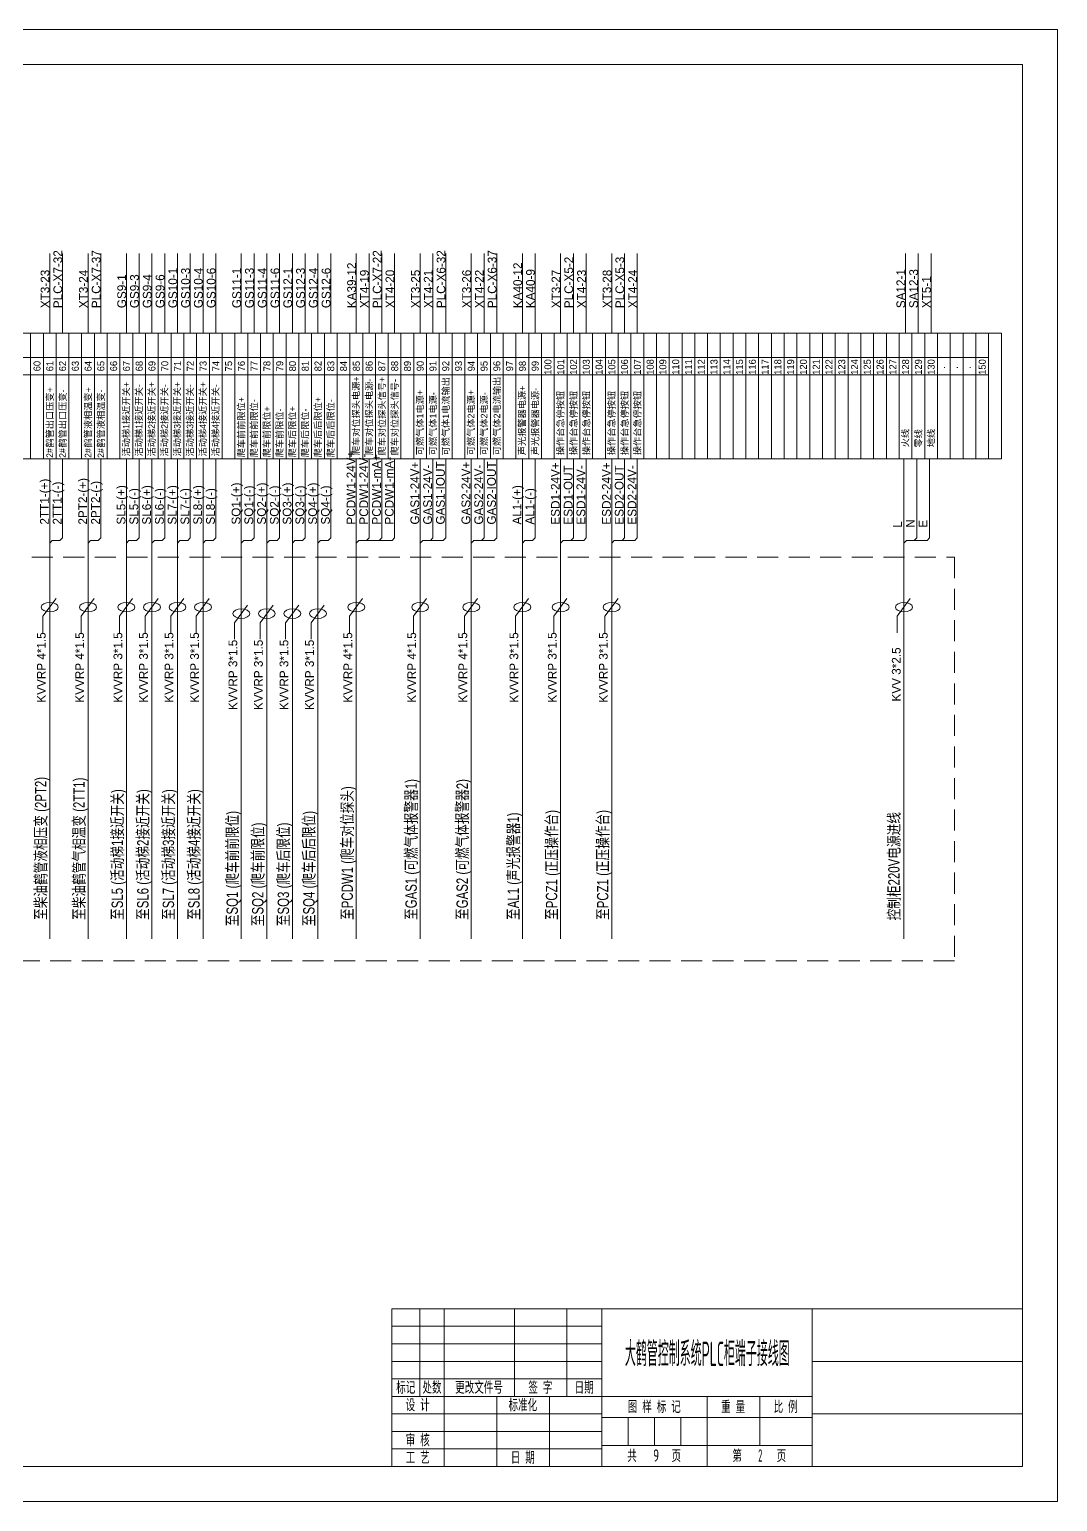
# Model space of a CAD drawing. Header units: millimetres. Extents: x 32721 to 103787, y 57624 to 127312.
# Drawn here: x 34725 to 36681, y 61252 to 64052 of the extents above; entities that cross this region are included whole.
import ezdxf
from ezdxf.enums import TextEntityAlignment as Align

# ---------------------------------------------------------------- set-up
doc = ezdxf.new("R2010")
doc.units = ezdxf.units.MM
doc.header["$LTSCALE"] = 10
doc.linetypes.add('AUDIT_D_061228083857-4', pattern=[6, 4, -2])
doc.layers.get('0').update_dxf_attribs({"lineweight": 18})
for name, color, linetype, lineweight in [('1轮廓实线层', 7, 'Continuous', 18), ('2细线层', 4, 'Continuous', 18), ('6文字层', 3, 'Continuous', 18), ('图框层', 7, 'Continuous', 18)]:
    doc.layers.add(name, color=color, linetype=linetype, lineweight=lineweight)
doc.styles.get("Standard").update_dxf_attribs({"font": 'isocp.shx', "width": 0.707, "bigfont": 'hztxt.shx'})
doc.styles.add('样式 1', font='SIMYOU.TTF', dxfattribs={"width": 0.75})

msp = doc.modelspace()

# ---------------------------------------------------------------- linework, layer by layer
for p, q in [((36388.55, 63124.41), (36388.55, 62707.05)), ((36412.85, 63084.75), (36408.04, 63079.93)), ((36437.15, 63084.75), (36432.34, 63079.93)), ((36388.55, 63075.12), (36393.37, 63079.93))]:
    msp.add_line(p, q)
at = {"layer": '1轮廓实线层'}
for p, q in [((34763.4, 63474), (34763.4, 63626.12)), ((34787.7, 63474), (34787.7, 63626.12)), ((34836.3, 63474), (34836.3, 63626.12)), ((34860.6, 63474), (34860.6, 63626.12)), ((34909.2, 63474), (34909.2, 63626.12)), ((34933.5, 63474), (34933.5, 63626.12)), ((34957.8, 63474), (34957.8, 63626.12)), ((34982.1, 63474), (34982.1, 63626.12)), ((35006.4, 63474), (35006.4, 63626.12)), ((35030.7, 63474), (35030.7, 63626.12)), ((35055, 63474), (35055, 63626.12)), ((35079.3, 63474), (35079.3, 63626.12)), ((35127.9, 63474), (35127.9, 63626.12)), ((35152.2, 63474), (35152.2, 63626.12)), ((35176.5, 63474), (35176.5, 63626.12)), ((35200.8, 63474), (35200.8, 63626.12)), ((35225.1, 63474), (35225.1, 63626.12)), ((35249.4, 63474), (35249.4, 63626.12)), ((35273.7, 63474), (35273.7, 63626.12)), ((35298, 63474), (35298, 63626.12)), ((35346.6, 63474), (35346.6, 63626.12)), ((35370.9, 63474), (35370.9, 63626.12)), ((35395.2, 63474), (35395.2, 63626.12)), ((35419.5, 63474), (35419.5, 63626.12)), ((35468.1, 63474), (35468.1, 63626.12)), ((35492.4, 63474), (35492.4, 63626.12)), ((35516.7, 63474), (35516.7, 63626.12)), ((35565.3, 63474), (35565.3, 63626.12)), ((35589.6, 63474), (35589.6, 63626.12)), ((35613.9, 63474), (35613.9, 63626.12)), ((35662.5, 63474), (35662.5, 63626.12)), ((35686.8, 63474), (35686.8, 63626.12)), ((35735.4, 63474), (35735.4, 63626.12)), ((35759.7, 63474), (35759.7, 63626.12)), ((35784, 63474), (35784, 63626.12)), ((35832.6, 63474), (35832.6, 63626.12)), ((35856.9, 63474), (35856.9, 63626.12)), ((35881.2, 63474), (35881.2, 63626.12)), ((36391.5, 63474), (36391.5, 63626.12)), ((36415.8, 63474), (36415.8, 63626.12)), ((36440.1, 63474), (36440.1, 63626.12)), ((33293.25, 63474), (36573.75, 63474)), ((34726.95, 63474), (34726.95, 63235.13)), ((34751.25, 63474), (34751.25, 63235.13)), ((34775.55, 63474), (34775.55, 63235.13)), ((34799.85, 63474), (34799.85, 63235.13)), ((34824.15, 63474), (34824.15, 63235.13)), ((34848.45, 63474), (34848.45, 63235.13)), ((34872.75, 63474), (34872.75, 63235.13)), ((34897.05, 63474), (34897.05, 63235.13)), ((34921.35, 63474), (34921.35, 63235.13)), ((34945.65, 63474), (34945.65, 63235.13)), ((34969.95, 63474), (34969.95, 63235.13)), ((34994.25, 63474), (34994.25, 63235.13)), ((35018.55, 63474), (35018.55, 63235.13)), ((35042.85, 63474), (35042.85, 63235.13)), ((35067.15, 63474), (35067.15, 63235.13)), ((35091.45, 63474), (35091.45, 63235.13)), ((35115.75, 63474), (35115.75, 63235.13)), ((35140.05, 63474), (35140.05, 63235.13)), ((35164.35, 63474), (35164.35, 63235.13)), ((35188.65, 63474), (35188.65, 63235.13)), ((35212.95, 63474), (35212.95, 63235.13)), ((35237.25, 63474), (35237.25, 63235.13)), ((35261.55, 63474), (35261.55, 63235.13)), ((35285.85, 63474), (35285.85, 63235.13)), ((35310.15, 63474), (35310.15, 63235.13)), ((35334.45, 63474), (35334.45, 63235.13)), ((35358.75, 63474), (35358.75, 63235.13)), ((35383.05, 63474), (35383.05, 63235.13)), ((35407.35, 63474), (35407.35, 63235.13)), ((35431.65, 63474), (35431.65, 63235.13)), ((35455.95, 63474), (35455.95, 63235.13)), ((35480.25, 63474), (35480.25, 63235.13)), ((35504.55, 63474), (35504.55, 63235.13)), ((35528.85, 63474), (35528.85, 63235.13)), ((35553.15, 63474), (35553.15, 63235.13)), ((35577.45, 63474), (35577.45, 63235.13)), ((35601.75, 63474), (35601.75, 63235.13)), ((35626.05, 63474), (35626.05, 63235.13)), ((35650.35, 63474), (35650.35, 63235.13)), ((35674.65, 63474), (35674.65, 63235.13)), ((35698.95, 63474), (35698.95, 63235.13)), ((35723.25, 63474), (35723.25, 63235.13)), ((35747.55, 63474), (35747.55, 63235.13)), ((35771.85, 63474), (35771.85, 63235.13)), ((35796.15, 63474), (35796.15, 63235.13)), ((35820.45, 63474), (35820.45, 63235.13)), ((35844.75, 63474), (35844.75, 63235.13)), ((35869.05, 63474), (35869.05, 63235.13)), ((35893.35, 63474), (35893.35, 63235.13)), ((35917.65, 63474), (35917.65, 63235.13)), ((35941.95, 63474), (35941.95, 63235.13)), ((35966.25, 63474), (35966.25, 63235.13)), ((35990.55, 63474), (35990.55, 63235.13)), ((36014.85, 63474), (36014.85, 63235.13)), ((36039.15, 63474), (36039.15, 63235.13)), ((36063.45, 63474), (36063.45, 63235.13)), ((36087.75, 63474), (36087.75, 63235.13)), ((36112.05, 63474), (36112.05, 63235.13)), ((36136.35, 63474), (36136.35, 63235.13)), ((36160.65, 63474), (36160.65, 63235.13)), ((36184.95, 63474), (36184.95, 63235.13)), ((36209.25, 63474), (36209.25, 63235.13)), ((36233.55, 63474), (36233.55, 63235.13)), ((36257.85, 63474), (36257.85, 63235.13)), ((36282.15, 63474), (36282.15, 63235.13)), ((36306.45, 63474), (36306.45, 63235.13)), ((36330.75, 63474), (36330.75, 63235.13)), ((36355.05, 63474), (36355.05, 63235.13)), ((36379.35, 63474), (36379.35, 63235.13)), ((36403.65, 63474), (36403.65, 63235.13)), ((36427.95, 63474), (36427.95, 63235.13)), ((36452.25, 63474), (36452.25, 63235.13)), ((36476.55, 63474), (36476.55, 63235.13)), ((36500.85, 63474), (36500.85, 63235.13)), ((36525.15, 63474), (36525.15, 63235.13)), ((36549.45, 63474), (36549.45, 63235.13)), ((36573.75, 63474), (36573.75, 63235.13)), ((33293.25, 63427.75), (36549.45, 63427.75)), ((33293.25, 63395.03), (36549.45, 63395.03)), ((36573.75, 63235.13), (33293.25, 63235.13)), ((34763.4, 63235.13), (34763.4, 63079.93)), ((34787.7, 63235.13), (34787.7, 63084.75)), ((34836.3, 63235.13), (34836.3, 63079.93)), ((34860.6, 63235.13), (34860.6, 63084.75)), ((34909.2, 63235.13), (34909.2, 63079.93)), ((34933.5, 63235.13), (34933.5, 63084.75)), ((34957.8, 63235.13), (34957.8, 63079.93)), ((34982.1, 63235.13), (34982.1, 63084.75)), ((35006.4, 63235.13), (35006.4, 63079.93)), ((35030.7, 63235.13), (35030.7, 63084.75)), ((35055, 63235.13), (35055, 63079.93)), ((35079.3, 63235.13), (35079.3, 63084.75)), ((35127.9, 63235.13), (35127.9, 63079.93)), ((35152.2, 63235.13), (35152.2, 63084.75)), ((35176.5, 63235.13), (35176.5, 63079.93)), ((35200.8, 63235.13), (35200.8, 63084.75)), ((35225.1, 63235.13), (35225.1, 63079.93)), ((35249.4, 63235.13), (35249.4, 63084.75)), ((35273.7, 63235.13), (35273.7, 63079.93)), ((35298, 63235.13), (35298, 63084.75)), ((35346.6, 63235.13), (35346.6, 63079.93)), ((35370.9, 63235.13), (35370.9, 63084.75)), ((35395.2, 63235.13), (35395.2, 63084.75)), ((35419.5, 63235.13), (35419.5, 63084.75)), ((35468.1, 63235.13), (35468.1, 63079.93)), ((35492.4, 63235.13), (35492.4, 63084.75)), ((35516.7, 63235.13), (35516.7, 63084.75)), ((35565.3, 63235.13), (35565.3, 63079.93)), ((35589.6, 63235.13), (35589.6, 63084.75)), ((35613.9, 63235.13), (35613.9, 63084.75)), ((35662.5, 63235.13), (35662.5, 63079.93)), ((35686.8, 63235.13), (35686.8, 63084.75)), ((35735.4, 63235.13), (35735.4, 63079.93)), ((35759.7, 63235.13), (35759.7, 63084.75)), ((35784, 63235.13), (35784, 63084.75)), ((35832.6, 63235.13), (35832.6, 63079.93)), ((35856.9, 63235.13), (35856.9, 63084.75)), ((35881.2, 63235.13), (35881.2, 63084.75)), ((36388.55, 63235.13), (36388.55, 63079.93)), ((36412.85, 63235.13), (36412.85, 63084.75)), ((36437.15, 63235.13), (36437.15, 63084.75)), ((34787.7, 63084.75), (34782.89, 63079.93)), ((34860.6, 63084.75), (34855.79, 63079.93)), ((34933.5, 63084.75), (34928.69, 63079.93)), ((34982.1, 63084.75), (34977.29, 63079.93)), ((35030.7, 63084.75), (35025.89, 63079.93)), ((35079.3, 63084.75), (35074.49, 63079.93)), ((35152.2, 63084.75), (35147.39, 63079.93)), ((35200.8, 63084.75), (35195.99, 63079.93)), ((35249.4, 63084.75), (35244.59, 63079.93)), ((35298, 63084.75), (35293.19, 63079.93)), ((35370.9, 63084.75), (35366.09, 63079.93)), ((35395.2, 63084.75), (35390.39, 63079.93)), ((35419.5, 63084.75), (35414.69, 63079.93)), ((35492.4, 63084.75), (35487.59, 63079.93)), ((35516.7, 63084.75), (35511.89, 63079.93)), ((35589.6, 63084.75), (35584.79, 63079.93)), ((35613.9, 63084.75), (35609.09, 63079.93)), ((35686.8, 63084.75), (35681.99, 63079.93)), ((35759.7, 63084.75), (35754.89, 63079.93)), ((35784, 63084.75), (35779.19, 63079.93)), ((35856.9, 63084.75), (35852.09, 63079.93)), ((35881.2, 63084.75), (35876.39, 63079.93)), ((34763.4, 63079.93), (34763.4, 62662.58)), ((34763.4, 63075.12), (34768.22, 63079.93)), ((34782.89, 63079.93), (34768.22, 63079.93)), ((34836.3, 63079.93), (34836.3, 62662.58)), ((34836.3, 63075.12), (34841.12, 63079.93)), ((34855.79, 63079.93), (34841.12, 63079.93)), ((34909.2, 63075.12), (34914.02, 63079.93)), ((34909.2, 63079.93), (34909.2, 62662.58)), ((34928.69, 63079.93), (34914.02, 63079.93)), ((34957.8, 63079.93), (34957.8, 62662.58)), ((34957.8, 63075.12), (34962.62, 63079.93)), ((34977.29, 63079.93), (34962.62, 63079.93)), ((35006.4, 63079.93), (35006.4, 62662.58)), ((35006.4, 63075.12), (35011.22, 63079.93)), ((35025.89, 63079.93), (35011.22, 63079.93)), ((35055, 63079.93), (35055, 62662.58)), ((35055, 63075.12), (35059.82, 63079.93)), ((35074.49, 63079.93), (35059.82, 63079.93)), ((35127.9, 63075.12), (35132.72, 63079.93)), ((35127.9, 63079.93), (35127.9, 62662.58)), ((35147.39, 63079.93), (35132.72, 63079.93)), ((35176.5, 63079.93), (35176.5, 62662.58)), ((35176.5, 63075.12), (35181.32, 63079.93)), ((35195.99, 63079.93), (35181.32, 63079.93)), ((35225.1, 63079.93), (35225.1, 62662.58)), ((35225.1, 63075.12), (35229.92, 63079.93)), ((35244.59, 63079.93), (35229.92, 63079.93)), ((35273.7, 63079.93), (35273.7, 62662.58)), ((35273.7, 63075.12), (35278.52, 63079.93)), ((35293.19, 63079.93), (35278.52, 63079.93)), ((35346.6, 63079.93), (35346.6, 62662.58)), ((35346.6, 63075.12), (35351.42, 63079.93)), ((35414.69, 63079.93), (35351.42, 63079.93)), ((35468.1, 63079.93), (35468.1, 62662.58)), ((35468.1, 63075.12), (35472.92, 63079.93)), ((35511.89, 63079.93), (35472.92, 63079.93)), ((35565.3, 63079.93), (35565.3, 62662.58)), ((35565.3, 63075.12), (35570.12, 63079.93)), ((35609.09, 63079.93), (35570.12, 63079.93)), ((35662.5, 63079.93), (35662.5, 62662.58)), ((35662.5, 63075.12), (35667.32, 63079.93)), ((35681.99, 63079.93), (35667.32, 63079.93)), ((35735.4, 63079.93), (35735.4, 62662.58)), ((35735.4, 63075.12), (35740.22, 63079.93)), ((35779.19, 63079.93), (35740.22, 63079.93)), ((35832.6, 63079.93), (35832.6, 62662.58)), ((35832.6, 63075.12), (35837.42, 63079.93)), ((35876.39, 63079.93), (35837.42, 63079.93)), ((36393.37, 63079.93), (36432.34, 63079.93)), ((34775.35, 62969.32), (34750.53, 62935.72)), ((34848.25, 62969.32), (34823.43, 62935.72)), ((34921.15, 62969.32), (34896.33, 62935.72)), ((34969.75, 62969.32), (34944.93, 62935.72)), ((35018.35, 62969.32), (34993.53, 62935.72)), ((35066.95, 62969.32), (35042.13, 62935.72)), ((35139.85, 62957.07), (35115.03, 62923.47)), ((35188.45, 62957.07), (35163.63, 62923.47)), ((35237.05, 62957.07), (35212.23, 62923.47)), ((35285.65, 62957.07), (35260.83, 62923.47)), ((35358.55, 62969.32), (35333.73, 62935.72)), ((35480.05, 62969.32), (35455.23, 62935.72)), ((35577.25, 62969.32), (35552.43, 62935.72)), ((35674.45, 62969.32), (35649.63, 62935.72)), ((35747.35, 62969.32), (35722.53, 62935.72)), ((35844.55, 62969.32), (35819.73, 62935.72)), ((36400.51, 62969.32), (36375.68, 62935.72)), ((34750.53, 62935.72), (34750.53, 62904.61)), ((34823.43, 62935.72), (34823.43, 62904.61)), ((34896.33, 62935.72), (34896.33, 62904.61)), ((34944.93, 62935.72), (34944.93, 62904.61)), ((34993.53, 62935.72), (34993.53, 62904.61)), ((35042.13, 62935.72), (35042.13, 62904.61)), ((35115.03, 62923.47), (35115.03, 62892.36)), ((35163.63, 62923.47), (35163.63, 62892.36)), ((35212.23, 62923.47), (35212.23, 62892.36)), ((35260.83, 62923.47), (35260.83, 62892.36)), ((35333.73, 62935.72), (35333.73, 62904.61)), ((35455.23, 62935.72), (35455.23, 62904.61)), ((35552.43, 62935.72), (35552.43, 62904.61)), ((35649.63, 62935.72), (35649.63, 62904.61)), ((35722.53, 62935.72), (35722.53, 62904.61)), ((35819.73, 62935.72), (35819.73, 62904.61)), ((36375.68, 62935.72), (36375.68, 62904.61)), ((36388.55, 62707.05), (36388.55, 62322.53)), ((34763.4, 62662.58), (34763.4, 62322.53)), ((34836.3, 62662.58), (34836.3, 62322.53)), ((34909.2, 62662.58), (34909.2, 62322.53)), ((34957.8, 62662.58), (34957.8, 62322.53)), ((35006.4, 62662.58), (35006.4, 62322.53)), ((35055, 62662.58), (35055, 62322.53)), ((35127.9, 62662.58), (35127.9, 62322.53)), ((35176.5, 62662.58), (35176.5, 62322.53)), ((35225.1, 62662.58), (35225.1, 62322.53)), ((35273.7, 62662.58), (35273.7, 62322.53)), ((35346.6, 62662.58), (35346.6, 62322.53)), ((35468.1, 62662.58), (35468.1, 62322.53)), ((35565.3, 62662.58), (35565.3, 62322.53)), ((35662.5, 62662.58), (35662.5, 62322.53)), ((35735.4, 62662.58), (35735.4, 62322.53)), ((35832.6, 62662.58), (35832.6, 62322.53)), ((36614.02, 61618.65), (35414.02, 61618.65)), ((35414.02, 61318.65), (35414.02, 61618.65)), ((35414.02, 61318.65), (36614.02, 61318.65))]:
    msp.add_line(p, q, dxfattribs=at)
at = {"layer": '1轮廓实线层', "linetype": 'AUDIT_D_061228083857-4'}
msp.add_lwpolyline([(33049.25, 63048.2), (36484.5, 63048.2), (36484.5, 62280.55), (33049.25, 62280.55)], close=True, dxfattribs=at)
at = {"layer": '1轮廓实线层'}
for centre in [(34763.4, 62953.15), (34836.3, 62953.15), (34909.2, 62953.15), (34957.8, 62953.15), (35006.4, 62953.15), (35055, 62953.15), (35127.9, 62940.9), (35176.5, 62940.9), (35225.1, 62940.9), (35273.7, 62940.9), (35346.6, 62953.15), (35468.1, 62953.15), (35565.3, 62953.15), (35662.5, 62953.15), (35735.4, 62953.15), (35832.6, 62953.15), (36388.55, 62953.15)]:
    msp.add_ellipse(centre, major_axis=(16.05, 0), ratio=0.5678064, dxfattribs=at)
at = {"layer": '2细线层'}
for p, q in [((36680.69, 64051.98), (32720.69, 64051.98)), ((36680.69, 64051.98), (36680.69, 61251.98)), ((35467.35, 61451.98), (35467.35, 61618.65)), ((35514.02, 61451.98), (35514.02, 61618.65)), ((35647.35, 61451.98), (35647.35, 61618.65)), ((35747.35, 61451.98), (35747.35, 61618.65)), ((35814.02, 61318.65), (35814.02, 61618.65)), ((36214.02, 61318.65), (36214.02, 61618.65)), ((35414.02, 61585.32), (35814.02, 61585.32)), ((35414.02, 61551.98), (35814.02, 61551.98)), ((35414.02, 61518.65), (35814.02, 61518.65)), ((36214.02, 61518.65), (36614.02, 61518.65)), ((35414.02, 61485.32), (35814.02, 61485.32)), ((35414.02, 61451.98), (36214.02, 61451.98)), ((35514.02, 61318.65), (35514.02, 61451.98)), ((35614.02, 61318.65), (35614.02, 61451.98)), ((35714.02, 61318.65), (35714.02, 61451.98)), ((36014.02, 61318.65), (36014.02, 61451.98)), ((36114.02, 61358.65), (36114.02, 61451.98)), ((35414.02, 61418.65), (35814.02, 61418.65)), ((35814.02, 61411.98), (36214.02, 61411.98)), ((35864.02, 61358.65), (35864.02, 61411.98)), ((35914.02, 61358.65), (35914.02, 61411.98)), ((35964.02, 61358.65), (35964.02, 61411.98)), ((36214.02, 61418.65), (36614.02, 61418.65)), ((35414.02, 61385.32), (35814.02, 61385.32)), ((35414.02, 61351.98), (35814.02, 61351.98)), ((35814.02, 61358.65), (36214.02, 61358.65)), ((36680.69, 61251.98), (32720.69, 61251.98))]:
    msp.add_line(p, q, dxfattribs=at)
at = {"layer": '图框层'}
for p, q in [((36614.02, 63985.32), (32887.35, 63985.32)), ((36614.02, 63985.32), (36614.02, 61318.65)), ((36614.02, 61318.65), (36614.02, 61618.65)), ((32887.35, 61318.65), (36614.02, 61318.65))]:
    msp.add_line(p, q, dxfattribs=at)

# ---------------------------------------------------------------- texts
at = {"layer": '1轮廓实线层', "style": '样式 1'}
for s, height, p in [('PLC-X7-32', 16.667, (34787.13, 63521.86)), ('PLC-X7-37', 16.667, (34860.03, 63521.86)), ('PLC-X7-22', 16.667, (35394.63, 63521.86)), ('PLC-X6-32', 16.667, (35516.13, 63521.86)), ('PLC-X6-37', 16.667, (35613.33, 63521.86)), ('PLC-X5-2', 16.667, (35759.13, 63521.86)), ('PLC-X5-3', 16.667, (35856.33, 63521.86)), ('XT3-23', 16.667, (34762.83, 63521.86)), ('XT3-24', 16.667, (34835.73, 63521.86)), ('GS10-1', 16.667, (35005.83, 63521.86)), ('GS10-3', 16.667, (35030.13, 63521.86)), ('GS10-4', 16.667, (35054.43, 63521.86)), ('GS10-6', 16.667, (35078.73, 63521.86)), ('GS11-1', 16.667, (35127.33, 63521.86)), ('GS11-3', 16.667, (35151.63, 63521.86)), ('GS11-4', 16.667, (35175.93, 63521.86)), ('GS11-6', 16.667, (35200.23, 63521.86)), ('GS12-1', 16.667, (35224.53, 63521.86)), ('GS12-3', 16.667, (35248.83, 63521.86)), ('GS12-4', 16.667, (35273.13, 63521.86)), ('GS12-6', 16.667, (35297.43, 63521.86)), ('KA39-12', 16.667, (35346.03, 63521.86)), ('XT4-19', 16.667, (35370.33, 63521.86)), ('XT4-20', 16.667, (35418.93, 63521.86)), ('XT3-25', 16.667, (35467.53, 63521.86)), ('XT4-21', 16.667, (35491.83, 63521.86)), ('XT3-26', 16.667, (35564.73, 63521.86)), ('XT4-22', 16.667, (35589.03, 63521.86)), ('KA40-12', 16.667, (35661.93, 63521.86)), ('KA40-9', 16.667, (35686.23, 63521.86)), ('XT3-27', 16.667, (35734.83, 63521.86)), ('XT4-23', 16.667, (35783.43, 63521.86)), ('XT3-28', 16.667, (35832.03, 63521.86)), ('XT4-24', 16.667, (35880.63, 63521.86)), ('SA12-1', 16.667, (36390.93, 63521.86)), ('SA12-3', 16.667, (36415.23, 63521.86)), ('GS9-1', 16.667, (34908.63, 63521.86)), ('GS9-3', 16.667, (34932.93, 63521.86)), ('GS9-4', 16.667, (34957.23, 63521.86)), ('GS9-6', 16.667, (34981.53, 63521.86)), ('XT5-1', 16.667, (36439.53, 63521.86)), ('60', 13.333, (34745.88, 63401.71)), ('61', 13.333, (34770.16, 63401.71)), ('62', 13.333, (34794.46, 63401.71)), ('63', 13.333, (34818.76, 63401.71)), ('64', 13.333, (34843.06, 63401.71)), ('65', 13.333, (34867.36, 63401.71)), ('66', 13.333, (34891.66, 63401.71)), ('67', 13.333, (34915.96, 63401.71)), ('68', 13.333, (34940.26, 63401.71)), ('69', 13.333, (34964.56, 63401.71)), ('70', 13.333, (34988.86, 63401.71)), ('71', 13.333, (35013.16, 63401.71)), ('72', 13.333, (35037.46, 63401.71)), ('73', 13.333, (35061.76, 63401.71)), ('74', 13.333, (35086.06, 63401.71)), ('75', 13.333, (35110.36, 63401.71)), ('76', 13.333, (35134.66, 63401.71)), ('77', 13.333, (35158.96, 63401.71)), ('78', 13.333, (35183.26, 63401.71)), ('79', 13.333, (35207.56, 63401.71)), ('80', 13.333, (35231.86, 63401.71)), ('81', 13.333, (35256.16, 63401.71)), ('82', 13.333, (35280.46, 63401.71)), ('83', 13.333, (35304.76, 63401.71)), ('84', 13.333, (35329.06, 63401.71)), ('85', 13.333, (35353.36, 63401.71)), ('86', 13.333, (35377.66, 63401.71)), ('87', 13.333, (35401.96, 63401.71)), ('88', 13.333, (35426.26, 63401.71)), ('89', 13.333, (35450.56, 63401.71)), ('90', 13.333, (35474.86, 63401.71)), ('91', 13.333, (35499.16, 63401.71)), ('92', 13.333, (35523.46, 63401.71)), ('93', 13.333, (35547.76, 63401.71)), ('94', 13.333, (35572.06, 63401.71)), ('95', 13.333, (35596.36, 63401.71)), ('96', 13.333, (35620.66, 63401.71)), ('97', 13.333, (35644.96, 63401.71)), ('98', 13.333, (35669.26, 63401.71)), ('99', 13.333, (35693.56, 63401.71)), ('100', 13.333, (35717.86, 63395.03)), ('101', 13.333, (35742.16, 63395.03)), ('102', 13.333, (35766.46, 63395.03)), ('103', 13.333, (35790.76, 63395.03)), ('104', 13.333, (35815.06, 63395.03)), ('105', 13.333, (35839.36, 63395.03)), ('106', 13.333, (35863.66, 63395.03)), ('107', 13.333, (35887.96, 63395.03)), ('108', 13.333, (35912.26, 63395.03)), ('109', 13.333, (35936.56, 63395.03)), ('110', 13.333, (35960.86, 63395.03)), ('111', 13.333, (35985.16, 63395.03)), ('112', 13.333, (36009.46, 63395.03)), ('113', 13.333, (36033.76, 63395.03)), ('114', 13.333, (36058.06, 63395.03)), ('115', 13.333, (36082.36, 63395.03)), ('116', 13.333, (36106.66, 63395.03)), ('117', 13.333, (36130.96, 63395.03)), ('118', 13.333, (36155.26, 63395.03)), ('119', 13.333, (36179.56, 63395.03)), ('120', 13.333, (36203.86, 63395.03)), ('121', 13.333, (36228.16, 63395.03)), ('122', 13.333, (36252.46, 63395.03)), ('123', 13.333, (36276.76, 63395.03)), ('124', 13.333, (36301.06, 63395.03)), ('125', 13.333, (36325.36, 63395.03)), ('126', 13.333, (36349.66, 63395.03)), ('127', 13.333, (36373.96, 63395.03)), ('128', 13.333, (36398.26, 63395.03)), ('129', 13.333, (36422.56, 63395.03)), ('130', 13.333, (36446.86, 63395.03)), ('150', 13.333, (36544.06, 63395.03)), ('.', 13.33, (36466.83, 63406.58)), ('.', 13.33, (36491.13, 63406.58)), ('.', 13.33, (36515.43, 63406.58)), ('鹤管出口压变+', 12.5, (34769.88, 63256.64)), ('鹤管液相温变+', 12.5, (34842.78, 63256.64)), ('活动梯1接近开关+', 12.5, (34915.06, 63239.78)), ('活动梯1接近开关-', 12.5, (34939.36, 63239.78)), ('活动梯2接近开关+', 12.5, (34963.66, 63239.78)), ('活动梯2接近开关-', 12.5, (34987.96, 63239.78)), ('活动梯3接近开关+', 12.5, (35012.26, 63239.78)), ('活动梯3接近开关-', 12.5, (35036.56, 63239.78)), ('活动梯4接近开关+', 12.5, (35060.86, 63239.78)), ('活动梯4接近开关-', 12.5, (35085.16, 63239.78)), ('爬车对位探头电源+', 12.5, (35352.46, 63242.1)), ('爬车对位探头电源-', 12.5, (35377.38, 63242.1)), ('爬车对位探头信号+', 12.5, (35401.68, 63241.44)), ('爬车对位探头信号-', 12.5, (35425.98, 63241.44)), ('可燃气体1电流输出', 12.5, (35523.18, 63241.44)), ('可燃气体2电流输出', 12.5, (35620.38, 63242.1)), ('声光报警器电源+', 12.5, (35668.36, 63242.1)), ('声光报警器电源-', 12.5, (35693.28, 63242.1)), ('鹤管出口压变-', 12.5, (34794.18, 63256.64)), ('鹤管液相温变-', 12.5, (34867.08, 63256.64)), ('爬车前前限位+', 12.5, (35133.97, 63237.95)), ('爬车前前限位-', 12.5, (35158.27, 63237.95)), ('爬车后后限位+', 12.5, (35279.77, 63237.95)), ('爬车后后限位-', 12.5, (35304.07, 63237.95)), ('可燃气体1电源+', 12.5, (35473.96, 63242.1)), ('可燃气体1电源-', 12.5, (35498.88, 63242.1)), ('可燃气体2电源+', 12.5, (35571.16, 63242.1)), ('可燃气体2电源-', 12.5, (35596.08, 63242.1)), ('操作台急停按钮', 12.5, (35741.26, 63242.1)), ('操作台急停按钮', 12.5, (35766.18, 63242.1)), ('操作台急停按钮', 12.5, (35790.48, 63242.1)), ('操作台急停按钮', 12.5, (35838.46, 63242.1)), ('操作台急停按钮', 12.5, (35863.38, 63242.1)), ('操作台急停按钮', 12.5, (35887.68, 63242.1)), ('爬车前限位+', 12.5, (35182.57, 63237.95)), ('爬车前限位-', 12.5, (35206.87, 63237.95)), ('爬车后限位+', 12.5, (35231.17, 63237.95)), ('爬车后限位-', 12.5, (35255.47, 63237.95)), ('火线', 12.5, (36397.36, 63257.3)), ('零线', 12.5, (36422.28, 63256.64)), ('地线', 12.5, (36446.58, 63257.3)), ('2#', 12.5, (34769.74, 63237.02)), ('2#', 12.5, (34794.04, 63237.02)), ('2#', 12.5, (34842.64, 63237.02)), ('2#', 12.5, (34866.94, 63237.02)), ('PCDW1-24V+', 16.667, (35344.83, 63110.24)), ('PCDW1-24V-', 16.667, (35369.13, 63110.24)), ('PCDW1-mA+', 16.667, (35393.43, 63110.24)), ('PCDW1-mA-', 16.667, (35417.73, 63110.24)), ('GAS1-24V+', 16.667, (35466.33, 63110.24)), ('GAS1-IOUT', 16.667, (35514.93, 63110.24)), ('GAS2-24V+', 16.667, (35563.53, 63110.24)), ('GAS2-IOUT', 16.667, (35612.13, 63110.24)), ('ESD1-24V+', 16.667, (35733.63, 63110.24)), ('ESD2-24V+', 16.667, (35830.83, 63110.24)), ('2TT1-(+)', 16.667, (34761.63, 63110.24)), ('2PT2-(+)', 16.667, (34834.53, 63110.24)), ('GAS1-24V-', 16.667, (35490.63, 63110.24)), ('GAS2-24V-', 16.667, (35587.83, 63110.24)), ('ESD1-OUT', 16.667, (35757.93, 63110.24)), ('ESD1-24V-', 16.667, (35782.23, 63110.24)), ('ESD2-OUT', 16.667, (35855.13, 63110.24)), ('ESD2-24V-', 16.667, (35879.43, 63110.24)), ('2TT1-(-)', 16.667, (34785.93, 63110.24)), ('2PT2-(-)', 16.667, (34858.83, 63110.24)), ('SL5-(+)', 16.667, (34907.43, 63110.24)), ('SL5-(-)', 16.667, (34931.73, 63110.24)), ('SL6-(+)', 16.667, (34956.03, 63110.24)), ('SL6-(-)', 16.667, (34980.33, 63110.24)), ('SL7-(+)', 16.667, (35004.63, 63110.24)), ('SL7-(-)', 16.667, (35028.93, 63110.24)), ('SL8-(+)', 16.667, (35053.23, 63110.24)), ('SL8-(-)', 16.667, (35077.53, 63110.24)), ('SQ1-(+)', 16.667, (35126.13, 63110.24)), ('SQ1-(-)', 16.667, (35150.43, 63110.24)), ('SQ2-(+)', 16.667, (35174.73, 63110.24)), ('SQ2-(-)', 16.667, (35199.03, 63110.24)), ('SQ3-(+)', 16.667, (35223.33, 63110.24)), ('SQ3-(-)', 16.667, (35247.63, 63110.24)), ('SQ4-(+)', 16.667, (35271.93, 63110.24)), ('SQ4-(-)', 16.667, (35296.23, 63110.24)), ('AL1-(+)', 16.667, (35660.73, 63110.24)), ('AL1-(-)', 16.667, (35685.03, 63110.24)), ('L', 16.67, (36384.51, 63104.27)), ('N', 16.67, (36408.81, 63104.27)), ('E', 16.67, (36433.11, 63104.27))]:
    msp.add_text(s, height=height, rotation=90, dxfattribs=at).set_placement(p)
at = {"layer": '1轮廓实线层', "style": '样式 1', "width": 0.75}
msp.add_text('控制柜220V电源进线', height=21.6667, rotation=90, dxfattribs=at).set_placement((36380.2, 62357.4))
at = {"layer": '1轮廓实线层', "attachment_point": 7, "rotation": 90, "style": '样式 1'}
for s, insert, char_height, width in [('{\\W1;KVVRP 4*1.5}', (34755.92, 62771.53), 16.6667, 192.3611), ('{\\W1;KVVRP 4*1.5}', (34828.82, 62771.53), 16.6667, 192.3611), ('{\\W1;KVVRP 3*1.5}', (34901.72, 62771.53), 16.6667, 192.3611), ('{\\W1;KVVRP 3*1.5}', (34950.32, 62771.53), 16.6667, 192.3611), ('{\\W1;KVVRP 3*1.5}', (34998.92, 62771.53), 16.6667, 192.3611), ('{\\W1;KVVRP 3*1.5}', (35047.52, 62771.53), 16.6667, 192.3611), ('{\\W1;KVVRP 3*1.5}', (35120.42, 62757.36), 16.6667, 192.3611), ('{\\W1;KVVRP 3*1.5}', (35169.02, 62757.36), 16.6667, 192.3611), ('{\\W1;KVVRP 3*1.5}', (35217.62, 62757.36), 16.6667, 192.3611), ('{\\W1;KVVRP 3*1.5}', (35266.22, 62757.36), 16.6667, 192.3611), ('{\\W1;KVVRP 4*1.5}', (35339.12, 62771.53), 16.6667, 192.3611), ('{\\W1;KVVRP 4*1.5}', (35460.62, 62771.53), 16.6667, 192.3611), ('{\\W1;KVVRP 4*1.5}', (35557.82, 62771.53), 16.6667, 192.3611), ('{\\W1;KVVRP 3*1.5}', (35655.02, 62771.53), 16.6667, 192.3611), ('{\\W1;KVVRP 3*1.5}', (35727.92, 62771.53), 16.6667, 192.3611), ('{\\W1;KVVRP 3*1.5}', (35825.12, 62771.53), 16.6667, 192.3611), ('{\\W1;KVV 3*2.5}', (36382.42, 62773.76), 16.6667, 156.8056), ('至柴油鹤管液相压变 (2PT2)', (34763.47, 62358.3), 21.6667, 510.9271), ('至柴油鹤管气相温变 (2TT1)', (34836.37, 62358.3), 21.6667, 510.9271), ('至PCDW1 (爬车对位探头)', (35346.67, 62358.3), 21.6667, 510.9271), ('至GAS1 (可燃气体报警器1)', (35468.17, 62358.3), 21.6667, 510.9271), ('至GAS2 (可燃气体报警器2)', (35565.37, 62358.3), 21.6667, 510.9271), ('至SL5 (活动梯1接近开关)', (34909.27, 62358.3), 21.6667, 510.9271), ('至SL6 (活动梯2接近开关)', (34957.87, 62358.3), 21.6667, 510.9271), ('至SL7 (活动梯3接近开关)', (35006.47, 62358.3), 21.6667, 510.9271), ('至SL8 (活动梯4接近开关)', (35055.07, 62358.3), 21.6667, 510.9271), ('至SQ1 (爬车前前限位)', (35127.97, 62346.44), 21.6667, 510.9271), ('至SQ4 (爬车后后限位)', (35273.77, 62346.44), 21.6667, 510.9271), ('至AL1 (声光报警器1)', (35662.57, 62358.3), 21.6667, 510.9271), ('至PCZ1 (正压操作台)', (35735.47, 62358.3), 21.6667, 510.9271), ('至PCZ1 (正压操作台)', (35832.67, 62358.3), 21.6667, 510.9271), ('至SQ2 (爬车前限位)', (35176.57, 62346.44), 21.6667, 510.9271), ('至SQ3 (爬车后限位)', (35225.17, 62346.44), 21.6667, 510.9271)]:
    msp.add_mtext(s, dxfattribs=dict(at, insert=insert, char_height=char_height, width=width))
at = {"layer": '6文字层', "width": 0.707}
for s, p in [('标记', (35440.69, 61468.65)), ('处数', (35490.69, 61468.65))]:
    msp.add_text(s, height=23.333, dxfattribs=at).set_placement(p, align=Align.MIDDLE_CENTER)
at = {"layer": '6文字层', "char_height": 23.333, "attachment_point": 5}
for s, insert, width in [(' 更改文件号 ', (35575.39, 61468.65), 139.6325), (' 签 字 ', (35692.05, 61468.65), 81.305), (' 日期 ', (35775.39, 61468.65), 65.3975), (' 设 计 ', (35458.72, 61435.35), 81.305), (' 标准化 ', (35658.72, 61435.35), 90.9673), (' 图 样 标 记 ', (35908.72, 61431.98), 163.4348), (' 重 量 ', (36058.72, 61431.98), 81.305), (' 比 例 ', (36158.72, 61431.98), 81.305), (' 审 核 ', (35458.72, 61368.65), 81.305), (' 工 艺 ', (35458.72, 61335.32), 81.305), (' 日 期 ', (35658.72, 61335.32), 81.305), ('共       页', (35913.33, 61338.65), 156.9245), ('第       页', (36113.33, 61338.65), 156.7183)]:
    msp.add_mtext(s, dxfattribs=dict(at, insert=insert, width=width))
at = {"layer": '6文字层'}
for tag, p, height, width in [('大鹤管控制系统PLC柜端子接线图', (35857.6, 61509.55), 46.67, 0.446978), ('9', (35911.19, 61327.96), 23.33, 0.74953), ('2', (36111.19, 61327.96), 23.33, 0.563)]:
    msp.add_attdef(tag, p, '', height=height, dxfattribs=dict(at, width=width))

doc.saveas('drawing.dxf')
